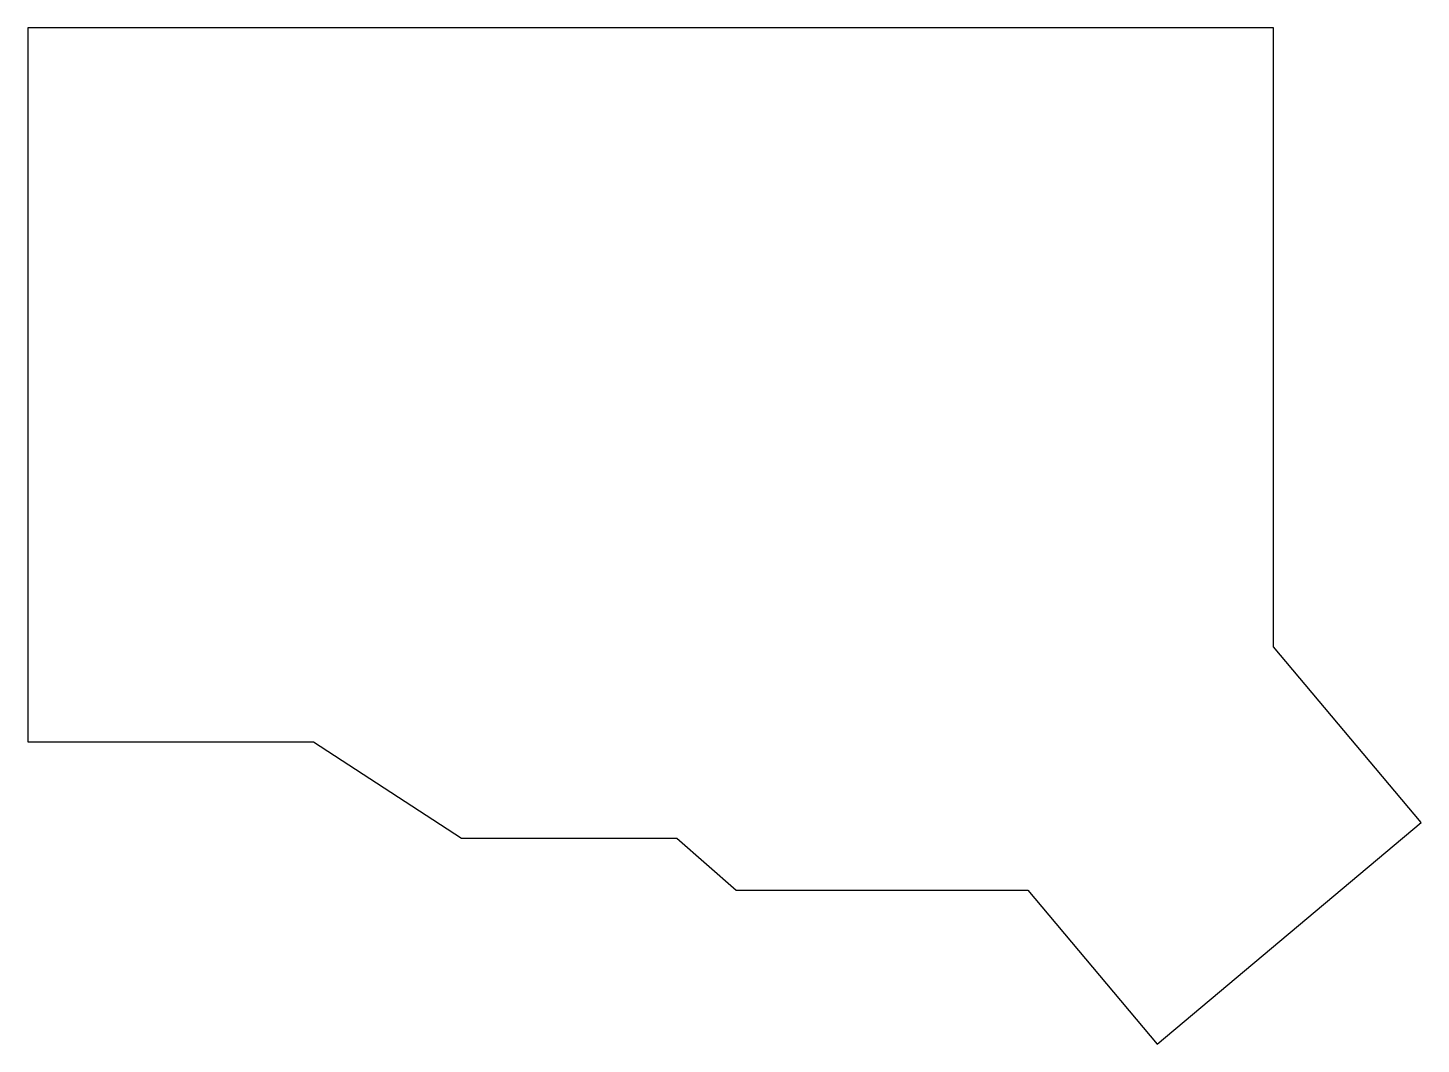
# Model space of a CAD drawing. Header units: millimetres. Extents: x -22 to 166, y -63 to 74.
import ezdxf

# ---------------------------------------------------------------- set-up
doc = ezdxf.new("R2010")
doc.units = ezdxf.units.MM

msp = doc.modelspace()

# ---------------------------------------------------------------- linework, layer by layer
for p, q in [((146, 74.3), (-22, 74.3)), ((-22, 74.3), (-22, -22)), ((146, -9.16), (146, 74.3)), ((165.9, -32.87), (146, -9.16)), ((-22, -22), (16.5, -22)), ((16.5, -22), (36.5, -35)), ((130.28, -62.76), (165.9, -32.87)), ((36.5, -35), (65.5, -35)), ((65.5, -35), (73.5, -42)), ((73.5, -42), (112.85, -42)), ((112.85, -42), (130.28, -62.76))]:
    msp.add_line(p, q)

doc.saveas('drawing.dxf')
